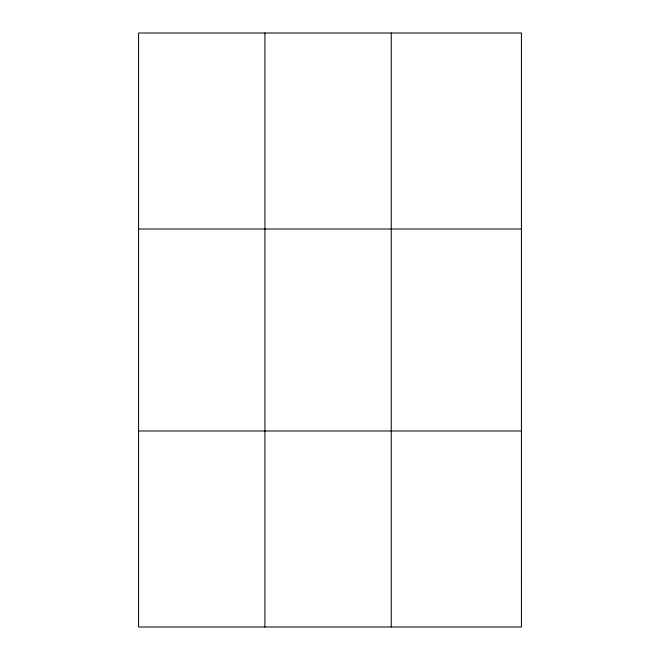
<?xml version="1.0" encoding="UTF-8"?>
<svg xmlns="http://www.w3.org/2000/svg" width="660" height="660" viewBox="0 0 660 660"><rect width="100%" height="100%" fill="white"/><g stroke="black" fill="none" stroke-linecap="round" stroke-linejoin="round"><path stroke-width="0.99" d="M264.916 627L264.916 33M391.256 627L391.256 33M138.575 229.02L521.425 229.02M138.575 430.98L521.425 430.98M521.425 577.995L521.425 627L138.575 627L138.575 33L521.425 33L521.425 577.995"/></g></svg>
